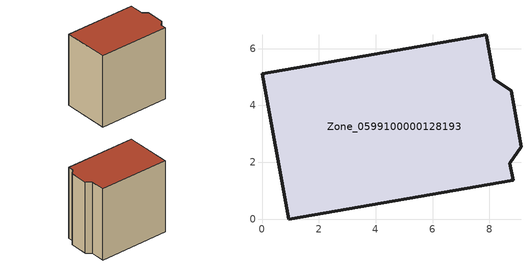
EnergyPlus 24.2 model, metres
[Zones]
Zone_0599100000128193
 floor ground (C_G): 0,5.12 7.89,6.48 8.17,4.92 8.76,4.52 9.11,2.55 8.72,1.96 8.83,1.37 0.94,0 z0
 wall outside (C_F): 0.94,0 8.83,1.37 8.72,1.96 9.11,2.55 8.76,4.52 8.17,4.92 7.89,6.48 0,5.12 0.94,0 z0:8.36
 roof outside (C_R): 7.89,6.48 0,5.12 0.94,0 8.83,1.37 8.72,1.96 9.11,2.55 8.76,4.52 8.17,4.92 z8.36
[BUILDING]
Pand.0599100000128193: North Axis=0; Terrain=City; Loads Convergence Tolerance Value=0.04; Temperature Convergence Tolerance Value=0.4; Solar Distribution=FullExterior; Maximum Number of Warmup Days=25; Minimum Number of Warmup Days=1
[Site:Location]
Rotterdam.The.Hague.AP_ZH_NLD Design_Conditions: Latitude=51.96; Longitude=4.45; Time Zone=1; Elevation=-4.5
[SITE:GROUNDTEMPERATURE:BUILDINGSURFACE]
18, 18, 18, 18, 18, 18, 18, 18, 18, 18, 18, 18
[MATERIAL] Thermal Absorptance=0.9; Solar Absorptance=0.7; Visible Absorptance=0.7
Name | Roughness | Thickness | Conductivity | Density | Specific Heat
G.TI.1946 | MediumSmooth | 0.15 | 1 | 540 | 1210
F.TI.1946 | Rough | 0.3 | 0.857143 | 1920 | 840
R.TI.1946 | MediumRough | 0.2 | 0.1 | 1500 | 1000
[CONSTRUCTION]
C_G: G.TI.1946
C_F: F.TI.1946
C_R: R.TI.1946
[ZONE]
Zone_0599100000128193: Type=1; Multiplier=1; Ceiling Height=Autocalculate; Volume=Autocalculate; Floor Area=autocalculate; Part of Total Floor Area=Yes
[ZONEINFILTRATION:DESIGNFLOWRATE]
Infil_Zone_0599100000128193: Zone or ZoneList or Space or SpaceList=Zone_0599100000128193; Schedule=AlwaysOn; Design Flow Rate Calculation Method=Flow/Area; Flow Rate per Floor Area=0.003; Constant Term Coefficient=1; Temperature Term Coefficient=0; Velocity Term Coefficient=0; Velocity Squared Term Coefficient=0
[HVACTEMPLATE:ZONE:IDEALLOADSAIRSYSTEM]
Zone_0599100000128193: Maximum Heating Supply Air Temperature=50; Minimum Cooling Supply Air Temperature=13; Maximum Heating Supply Air Humidity Ratio=0.0156; Minimum Cooling Supply Air Humidity Ratio=0.0077; Heating Limit=NoLimit; Cooling Limit=NoLimit; Dehumidification Control Type=ConstantSensibleHeatRatio; Cooling Sensible Heat Ratio=0.7; Dehumidification Setpoint=60; Humidification Control Type=None; Humidification Setpoint=30; Outdoor Air Method=None; Outdoor Air Flow Rate per Person=0.00944; Outdoor Air Flow Rate per Zone Floor Area=0; Outdoor Air Flow Rate per Zone=0; Demand Controlled Ventilation Type=None; Outdoor Air Economizer Type=NoEconomizer; Heat Recovery Type=None; Sensible Heat Recovery Effectiveness=0.7; Latent Heat Recovery Effectiveness=0.65
[ZONECONTROL:THERMOSTAT]
ThermostatControl_Zone_0599100000128193: Zone or ZoneList=Zone_0599100000128193; Control Type Schedule=DualSetpointControlType; Control 1=Thermostat_Zone_0599100000128193; Temperature Difference Between Cutout And Setpoint=0
[THERMOSTATSETPOINT:DUALSETPOINT]
Thermostat_Zone_0599100000128193: Heating Setpoint Temperature Schedule=HeatingSetpoint_Zone_0599100000128193; Cooling Setpoint Temperature Schedule=CoolingSetpoint_Zone_0599100000128193
[SCHEDULE:COMPACT]
HeatingSetpoint_Zone_0599100000128193: Through: 12/31, For: AllDays, Until: 24:00, 21
CoolingSetpoint_Zone_0599100000128193: Through: 12/31, For: AllDays, Until: 24:00, 24
DualSetpointControlType: Through: 12/31, For: AllDays, Until: 24:00, 4
AlwaysOn: Through: 12/31, For: AllDays, Until: 24:00, 1
